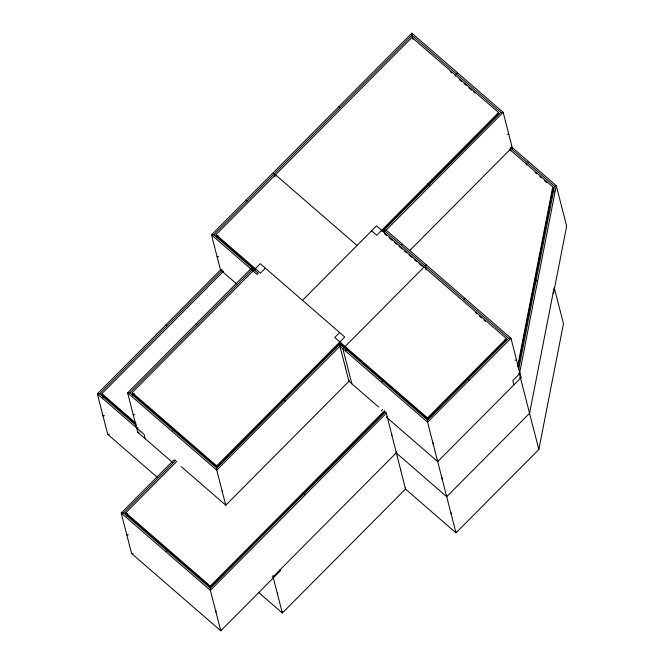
<?xml version="1.0" encoding="UTF-8"?>
<svg xmlns="http://www.w3.org/2000/svg" width="664" height="664" viewBox="0 0 664 664"><rect width="100%" height="100%" fill="white"/><g stroke="black" fill="none" stroke-linecap="round" stroke-linejoin="round"><path stroke-width="1" d="M517.571 366.794L552.78 186.825L509.18 149.026M518.069 366.951L553.079 187.995M518.742 369.151L554.523 186.244L510.525 148.097M386.05 412.07L405.488 489.069L455.994 532.852L538.853 449.47L519.447 373.89L556.266 185.654L511.645 146.976M538.853 449.47L563.462 323.658L554.183 287.504L529.565 413.315L446.706 496.697L396.209 452.923L396.176 451.495M512.542 148.844L503.171 112.349L411.871 33.2L211.476 234.857L220.606 270.381M213.758 234.741L258.246 273.302L257.134 274.431L211.476 234.857L213.758 234.741L411.912 35.333L411.871 33.2M216.846 237.762L216.041 234.616L411.954 37.466L498.606 112.581L498.913 113.752L381.916 231.487M221.129 269.31L97.342 393.885L107.734 434.364L157.227 477.275M145.175 438.713L144.063 434.38L97.342 393.885L99.617 393.769L222.291 270.314M102.961 397.777L101.899 393.644L223.652 271.119M348.907 379.874L348.94 381.294L225.785 505.229L216.771 470.129L127.612 392.839L129.887 392.723L253.042 268.787L250.76 268.903L127.612 392.839L137.73 432.264L172.532 462.426M132.974 395.744L132.169 392.598L260.246 263.716L344.757 336.98L216.688 465.862L216.987 467.033L340.715 342.524M456.4 73.895L457.521 72.774M265.359 268.148L260.437 273.103L216.041 234.616M172.192 431.484L173.312 430.355M302.502 300.352L376.496 225.884L506.4 338.491L506.707 339.661L427.79 419.075L339.478 342.524M498.606 112.581L376.687 235.272L371.574 230.84M386.431 417.166L437.7 461.604L521.091 377.683L510.965 338.258L508.682 338.374L383.892 230.201L386.174 230.084L503.171 112.349L500.888 112.465L383.892 230.201L384.655 233.18M280.208 569.646L280.482 570.7L220.763 630.8L131.596 553.51L121.205 513.031L123.479 512.907L175.313 460.75M126.567 515.936L125.762 512.791L176.906 461.322M401.38 245.356L402.5 244.236M409.63 250.643L512.185 147.441L510.657 147.524M339.644 332.548L334.722 337.495L427.483 417.905L427.79 419.075L427.749 417.374M339.885 344.068L339.926 346.201L216.771 470.129L216.73 467.995L339.885 344.068L427.533 420.038L427.574 422.171L455.994 532.852L455.961 531.424M527.39 162.713L528.502 161.593M343.985 347.621L342.865 348.749L351.878 383.842M424.022 267.077L345.106 346.5L346.168 350.625M426.255 264.828L425.143 265.957L426.163 269.933M165.784 551.676L166.905 550.547M381.501 382.24L382.622 381.111M463.771 299.447L464.891 298.319M381.119 410.966L382.58 409.497M384.896 411.804L210.579 587.225L210.28 586.055L384.589 410.634M220.73 629.381L220.763 630.8L210.363 590.321L210.322 588.188L385.311 412.095M386.083 413.489L210.363 590.321L121.205 513.031L173.769 460.135L175.288 460.052M427.483 417.905L506.4 338.491M427.533 420.038L508.682 338.374M405.455 487.65L405.488 489.069L282.333 613.005L273.053 576.85L396.209 452.923M519.447 373.89L512.816 380.555L513.928 384.888M554.523 186.244L556.266 185.654L566.658 226.142L553.444 293.704L553.17 292.65M497.087 113.843L498.913 113.752M507.271 134.302L508.79 134.228M218.166 235.695L216.339 235.786L255.623 269.841M217.095 256.736L218.614 256.653M222.008 269.874L220.489 269.949L236.666 283.976M504.881 339.76L506.707 339.661M515.065 360.212L516.584 360.137M518.459 373.434L519.978 373.351M134.294 393.677L132.468 393.769L216.987 467.033L216.954 465.323M519.572 377.766L521.091 377.683M102.953 415.764L104.48 415.681M133.223 414.718L134.75 414.635M136.618 427.931L138.145 427.857M137.73 432.264L139.257 432.189M107.734 434.364L109.253 434.289M127.886 513.87L126.06 513.961L210.579 587.225L210.546 585.515M126.816 534.91L128.343 534.827M131.596 553.51L133.115 553.427M536.047 280.689L537.632 280.905M500.888 112.465L411.912 35.333L412.933 39.309M450.167 71.496L451.711 72.841M459.455 79.547L461.77 81.556M464.094 83.573L466.41 85.581M468.734 87.598L471.83 90.279M473.374 91.615L474.926 92.96M535.142 172.449L536.703 173.802M539.824 176.508L541.384 177.852M544.505 180.558L546.846 182.583M338.93 106.597L340.092 107.609M429.069 184.733L430.231 185.746M386.174 230.084L510.965 338.258L427.574 422.171L339.926 346.201L348.94 381.294L378.646 407.04M384.464 233.703L386.763 235.695M389.062 237.687L392.125 240.343M394.424 242.335L396.732 244.327M399.031 246.327L402.093 248.983M404.393 250.975L406.692 252.967M408.991 254.959L412.062 257.624M414.361 259.616L416.66 261.608M418.959 263.6L422.022 266.256M475.457 312.578L477.018 313.931M479.358 315.964L481.707 317.99M484.048 320.023L485.608 321.376M273.153 172.798L274.315 173.802L275.079 176.79M275.477 174.806L357.016 245.489M468.112 379.21L469.274 380.215M245.896 200.221L247.058 201.233M196.345 323.667L197.507 324.679M284.35 399.952L285.512 400.956M166.075 324.713L167.237 325.725M304.22 493.692L305.382 494.705M132.169 392.598L216.688 465.862M129.887 392.723L216.73 467.995M101.899 393.644L135.805 423.034M102.198 394.814L136.103 424.205M99.617 393.769L136.303 425.566M181.206 466.576L225.785 505.229L225.76 503.802M258.869 592.661L282.333 613.005L282.308 611.577M125.762 512.791L210.28 586.055M123.479 512.907L210.322 588.188M552.78 186.825L554.091 191.938M526.27 163.842L526.569 165.012M510.259 148.968L510.765 150.919M534.462 280.465L534.761 281.636M455.28 75.024L455.579 76.194M427.906 183.729L428.205 184.899M466.941 378.198L467.249 379.368M383.742 379.982L384.041 381.153M340.898 346.06L340.101 341.396M283.188 398.948L283.486 400.118M303.058 492.688L303.357 493.858M174.433 429.234L174.732 430.405M168.025 549.418L168.324 550.589M451.188 512.824L451.213 514.243M446.681 495.278L446.706 496.697M442.174 477.731L442.207 479.151M437.667 460.177L437.7 461.604M433.16 442.631L433.194 444.05M400.683 469.05L400.707 470.469M391.669 433.949L391.702 435.368M387.162 416.403L387.195 417.822M345.512 366.652L345.546 368.08M277.527 592.977L277.56 594.396M273.294 576.485L273.327 577.904M273.02 575.431L273.053 576.85M222.365 490.588L222.39 492.007M215.958 610.772L215.983 612.2"/></g></svg>
